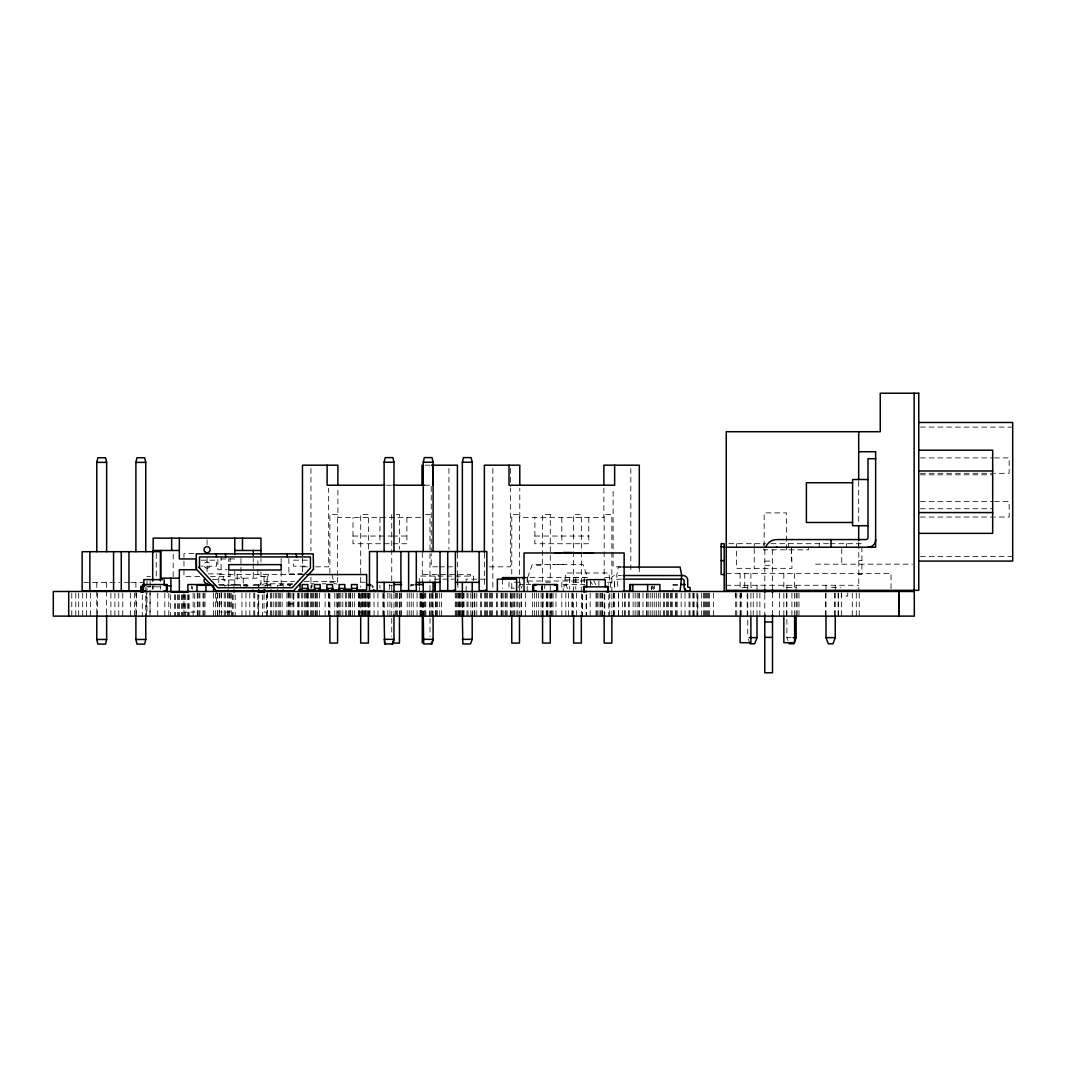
<?xml version="1.0" encoding="UTF-8"?>
<svg xmlns="http://www.w3.org/2000/svg" width="1066" height="1066" viewBox="0 0 1066 1066"><rect width="100%" height="100%" fill="white"/><g stroke="black" fill="none" stroke-linecap="round" stroke-linejoin="round"><path stroke-width="0.75" stroke-dasharray="5 3.75" d="M567.325 588.592L565.007 579.931L565.753 573.002L608.939 573.002L609.672 579.931L608.513 584.261M268.419 574.534L266.34 581.463L268.006 589.938M527.657 577.532L532.267 564.527L583.089 564.527L587.712 577.612L527.657 577.532L527.657 581.023L530.295 586.993M518.409 587.313L522.18 579.411M521.061 588.379L522.34 585.714M258.159 587.273L260.73 583.435A5.183 5.183 0 0 1 264.368 581.476L294.429 581.463M610.325 587.486L610.711 579.704A4.824 4.824 0 0 1 614.855 575.547L621.571 575.52M920.411 427.093L1012.7 427.093M920.398 457.9L992.726 457.9M994.365 457.9L1009.156 457.9L1009.156 473.304L994.365 473.304M425.067 465.189L429.918 465.189M920.398 473.304L992.726 473.304M920.398 474.836L992.686 474.836M386.545 485.217L391.502 485.217M424.508 485.217L431.117 485.217M920.398 501.633L992.726 501.633M994.365 501.633L1009.156 501.633L1009.156 517.037L994.365 517.037M920.398 508.722L992.686 508.722M396.365 514.478L399.444 514.478L399.444 549.177M425.374 514.478L429.998 514.478L429.998 582.236M920.398 517.037L992.726 517.037M420.484 517.556L337.895 517.556L337.895 488.108M352.993 536.038L391.035 536.038M392.621 536.038L406.892 536.038M534.879 536.038L588.778 536.038M728.824 543.687L765.575 543.687M770.985 543.687L828.695 543.687M830.068 543.687L861.888 543.687L861.888 574.494L858.796 574.494M193.865 553.547L183.965 553.547L183.965 576.653L200.461 576.653M920.411 556.465L1012.7 556.465M234.786 558.944L217.85 558.944L217.85 569.724L227.085 569.724M201.088 560.17L216.625 560.17L216.625 566.179L201.088 566.179M307.354 560.17L293.576 560.17L293.576 566.179L307.354 566.179M858.796 560.636L861.888 560.636M764.802 561.129L772.504 561.129M815.57 564.167L912.496 564.167M764.802 565.313L772.504 565.313M302.478 566.832L307.394 566.832M315.576 566.832L328.661 566.832L328.661 488.148M437.766 566.832L431.224 566.832L431.224 553.72M439.405 566.832L445.948 566.832M447.587 566.832L452.504 566.832M489.267 566.832L510.534 566.832L510.534 488.148M621.291 566.832L613.11 566.832L613.11 488.148M621.425 567.085L618.307 567.085L616.694 575.52L618.107 589.658M726.252 573.401L891.043 573.401L891.043 590.337M208.176 573.881L221.088 573.881L221.088 556.932M288.859 573.881L301.771 573.881M303.17 574.081L285.262 574.534M303.17 574.534L218.77 574.534L218.77 585.314M147.001 576.653L150.546 576.653M210.362 576.653L230.163 576.653L230.163 571.696M260.97 576.653L267.126 576.653L267.126 586.313M524.832 577.639L527.657 577.639M565.007 577.612L585.687 577.612M605.048 577.612L609.672 577.612M234.786 578.185L256.346 578.185A1.546 1.546 0 0 0 257.892 576.653L257.892 558.504M434.848 579.158L441.257 579.158M442.87 579.158L449.279 579.158M450.891 579.158L454.103 579.158M485.363 579.158L466.109 579.158L466.109 591.483M621.571 579.131L614.642 579.478L614.283 586.353A4.251 4.251 0 0 1 613.923 588.712M212.547 579.624L224.859 579.624L224.859 586.393M565.007 579.931L585.687 579.931M527.657 581.01L584.461 581.01M304.343 581.463L336.056 581.476A5.183 5.183 0 0 1 338.455 582.289M360.694 582.236L365.318 582.236M519.475 582.236L511.773 582.236L511.773 592.096M573.628 582.236L581.33 582.236M607.26 582.236L611.871 582.236M83.788 582.502L119.645 582.502M124.535 582.502L129.426 582.502M131.051 582.502L144.11 582.502M292.604 583.782L264.794 583.782A2.878 2.878 0 0 0 262.396 585.061M310.672 583.782L313.95 583.782M322.159 583.782L325.836 583.782M218.703 584.541L227.937 584.541M234.866 584.541L247.192 584.541L247.192 589.365M258.598 584.554L252.882 584.554L252.895 586.473M287.394 584.541L294.123 584.554M413.981 584.541L410.903 584.541L410.903 591.483M523.166 584.541L520.088 584.541L520.088 588.712M526.244 584.541L530.868 584.541M677.63 584.541L673.019 584.541L673.019 591.483M219.17 585.314L223.78 585.314L223.78 584.541M224.859 585.314L227.178 585.314M228.244 585.314L233.96 585.314M234.866 585.314L247.192 585.314M252.882 585.314L258.598 585.314M265.207 585.314L270.924 585.314M277.52 585.314L283.236 585.314M290.778 585.314L287.7 585.314L287.7 584.541M389.343 585.314L392.421 585.314M410.903 585.314L413.981 585.314M673.019 585.314L677.63 585.314M725.773 585.274L858.796 585.274M243.261 585.887L250.963 585.887M146.215 586.86L162.832 586.86M742.216 587.433L751.463 587.433M786.881 587.433L796.129 587.433M831.547 587.433L840.781 587.433M511.48 588.112L514.372 588.112M288.859 603.902L293.483 603.902L293.483 592.456M786.881 593.082L786.881 637.641L794.583 637.641M590.044 581.01L592.39 584.355M593.802 580.704L595.694 584.661M786.881 637.641L788.04 640.719M748.345 639.174L750.078 643.797M332.006 574.534L334.098 583.782L335.63 583.782A2.878 2.878 0 0 1 337.202 584.235M791.585 548.43L791.958 568.338L736.526 568.338L736.526 548.43M859.209 593.122L859.209 616.121M858.796 543.687L858.796 591.43M858.69 481.366L858.69 524.179M858.69 542.288L858.69 545.579M856.278 593.122L856.278 616.121M852.28 593.122L852.28 616.121M847.71 592.976L847.71 596.054L841.554 596.054L841.554 592.976M846.484 543.687L846.484 546.778M841.754 548.763L841.754 564.167M841.341 593.122L841.341 616.121M838.569 593.122L838.569 616.121M838.103 593.122L838.103 616.121M835.238 585.274L835.238 591.817M835.238 593.082L835.238 614.722M834.571 593.122L834.571 616.121M826.003 585.274L826.003 591.817M826.003 593.082L826.003 614.722M825.484 593.122L825.484 616.121M819.221 543.687L819.221 546.778M808.441 546.778L808.441 549.856L763.776 549.856L763.776 543.687M798.994 593.122L798.994 616.121M797.141 593.122L797.141 616.121M796.129 585.274L796.129 591.817M796.129 593.082L796.129 614.722M794.623 573.401L794.623 591.55M794.623 593.202L794.623 614.656M791.905 593.122L791.905 616.121M791.505 548.31L791.505 560.636M788.427 543.687L788.427 546.778M786.881 585.274L786.881 591.817M786.495 549.856L786.495 512.893L764.162 512.893L764.162 549.856M786.362 593.122L786.362 616.121M783.843 573.401L783.843 591.55M783.843 593.202L783.843 614.656M779.592 593.122L779.592 616.121M772.504 589.591L772.544 551.175A4.397 4.397 0 0 1 773.423 549.017M772.504 592.829L772.504 614.909M764.802 589.591L764.802 551.895A12.112 12.112 0 0 1 765.175 548.684M764.802 594.442L764.802 614.815M759.871 593.122L759.871 616.121M757.007 585.274L757.007 591.817M757.007 593.082L757.007 614.722M754.235 543.687L754.235 546.778M754.235 548.43L754.235 568.338M753.249 593.122L753.249 616.121M750.89 573.401L750.89 591.55M750.89 593.202L750.89 614.656M747.759 585.274L747.759 637.641M747.239 593.122L747.239 616.121M744.734 573.401L744.734 588.805M741.456 592.976L741.456 596.054L735.287 596.054L735.287 592.976M741.083 593.122L741.083 616.121M740.777 593.122L740.777 616.121M740.11 573.401L740.11 591.55M740.11 593.202L740.11 614.656M736.779 593.122L736.779 616.121M736.526 543.687L736.526 546.778M735.7 593.122L735.7 616.121M713.514 593.122L713.514 616.121M709.516 593.122L709.516 616.121M708.597 593.122L708.597 616.121M707.518 593.122L707.518 616.121M706.438 593.122L706.438 616.121M705.505 593.122L705.505 616.121M704.586 593.122L704.586 616.121M703.507 593.122L703.507 616.121M701.655 593.122L701.655 616.121M696.884 593.122L696.884 616.121M693.966 593.122L693.966 616.121M693.806 593.122L693.806 616.121M692.887 593.122L692.887 616.121M689.955 593.122L689.955 616.121M689.036 593.122L689.036 616.121M685.025 593.122L685.025 616.121M681.174 593.122L681.174 616.121M677.177 593.122L677.177 616.121M676.244 593.122L676.244 616.121M675.324 593.122L675.324 616.121M672.246 593.122L672.246 616.121M671.327 593.122L671.327 616.121M670.394 593.122L670.394 616.121M668.395 593.122L668.395 616.121M667.316 593.122L667.476 616.121M666.397 593.122L666.397 616.121M664.385 593.122L664.385 616.121M663.465 593.122L663.465 616.121M660.227 593.122L660.227 616.121M658.695 593.122L658.695 616.121M656.696 593.122L656.696 616.121M654.684 593.122L654.844 616.121M654.377 585.927L654.377 588.712M653.605 586.66L653.605 589.365M652.685 593.122L652.845 616.121M652.379 585.927L652.379 588.712M651.606 586.66L651.606 589.365M651.299 586.66L651.299 589.365M650.833 593.122L650.833 616.121M648.834 593.122L648.834 616.121M646.982 593.122L646.982 616.121M646.835 593.122L646.835 616.121M642.985 593.122L642.985 616.121M639.294 566.832L639.294 573.401M639.134 593.122L639.134 616.121M638.974 593.122L638.974 616.121M637.135 593.122L637.135 616.121M635.136 593.122L635.136 616.121M633.124 593.122L633.124 616.121M630.819 468.494L630.819 572.349M629.273 593.122L629.273 616.121M628.354 593.122L628.354 616.121M625.276 593.122L625.276 616.121M624.356 593.122L624.356 616.121M622.504 593.122L622.504 616.121M618.653 593.122L618.653 616.121M618.493 593.122L618.493 616.121M614.642 582.236L614.642 588.392M614.642 593.122L614.642 616.121M613.723 593.122L613.723 616.121M613.416 593.122L613.416 616.121M611.871 592.096L611.871 514.478L604.169 514.478L604.169 580.584M611.871 593.749L611.871 613.47M609.725 593.122L609.725 616.121M608.793 594.761L608.793 616.121M604.795 594.761L604.795 616.121M604.169 593.749L604.169 613.47M603.862 488.108L603.862 517.556L519.782 517.556L519.782 488.108M602.636 593.122L602.636 616.121M602.024 593.122L602.024 616.121M600.944 593.122L600.944 616.121M600.011 593.122L600.011 616.121M598.892 580.877L598.892 587.246M598.013 593.122L598.013 616.121M596.933 593.122L596.933 616.121M596.014 593.122L596.014 616.121M590.417 580.877L590.417 587.313M590.164 593.122L590.164 616.121M588.778 517.556L588.778 543.74L534.879 543.74L534.879 517.556M586.313 594.761L586.313 616.121M586.153 594.761L586.153 616.121M584.768 585.314L584.768 584.541L563.208 584.541L563.208 591.483M584.261 577.612L584.261 587.246M582.609 594.761L582.609 616.121M582.303 594.761L582.303 616.121M581.33 592.096L581.33 514.478L573.628 514.478L573.628 592.096M581.33 593.749L581.33 613.47M576.613 593.122L576.613 616.121M575.787 577.612L575.787 589.138M573.628 593.749L573.628 613.47M572.602 593.122L572.602 616.121M571.829 593.122L571.829 616.121M569.63 577.612L569.63 589.138M568.604 593.122L568.604 616.121M566.286 584.541L566.286 585.314L563.981 585.314L563.981 589.365M565.833 593.122L565.833 616.121M563.141 564.527L552.681 564.527M561.822 517.556L561.822 543.74M561.822 582.236L561.822 588.392M561.822 593.122L561.822 616.121M555.972 593.122L555.972 616.121M553.041 593.122L553.041 616.121M551.815 593.122L551.961 616.121M551.042 593.122L551.042 616.121M550.269 585.527L550.269 592.096M550.269 593.749L550.269 613.47M549.043 593.122L549.043 616.121M547.191 593.122L547.191 616.121M547.045 593.122L547.045 616.121M546.272 593.122L546.272 616.121M544.726 584.541L544.726 588.712M543.194 593.122L543.194 616.121M542.567 585.527L542.567 592.096M542.567 593.749L542.567 613.47M542.261 593.122L542.261 616.121M541.954 584.541L541.954 589.365M541.648 586.66L541.648 590.711M541.035 593.122L541.035 616.121M540.835 564.527L540.835 565.3L536.584 565.3L536.584 564.527M538.41 593.122L538.41 616.121M536.411 593.122L536.411 616.121M534.412 593.122L534.412 616.121M532.414 593.122L532.414 616.121M527.177 577.612L527.177 591.483M525.631 593.122L525.631 616.121M521.634 593.122L521.634 616.121M521.008 593.122L521.008 616.121M519.475 592.096L519.475 514.478L511.773 514.478L511.773 578.931M519.475 593.749L519.475 613.47M517.929 593.122L517.929 616.121M516.85 593.122L516.85 616.121M514.851 593.122L514.851 616.121M513.932 593.122L513.932 616.121M512.853 593.122L512.853 616.121M511.773 593.749L511.773 613.47M510.854 593.122L510.854 616.121M510.534 468.467L510.534 486.509M510.228 593.122L510.228 616.121M509.002 582.236L509.002 588.392M507.15 593.122L507.15 616.121M506.07 593.122L506.07 616.121M505.151 593.122L505.151 616.121M503.152 593.122L503.152 616.121M502.526 579.158L502.526 588.392M502.073 593.122L502.073 616.121M501.3 593.122L501.3 616.121M501.14 593.122L501.14 616.121M497.302 593.122L497.302 616.121M496.37 593.122L496.37 616.121M492.825 468.494L492.825 588.392M492.372 593.122L492.372 616.121M491.439 593.122L491.439 616.121M490.52 593.122L490.52 616.121M489.441 593.122L489.441 616.121M487.442 593.122L487.442 616.121M486.509 593.122L486.509 616.121M485.59 593.122L485.443 616.121M484.67 593.122L484.67 616.121M484.364 553.254L484.364 588.192M481.592 593.122L481.592 616.121M480.659 593.122L480.659 616.121M476.808 593.122L476.808 616.121M474.81 593.122L474.81 616.121M474.663 593.122L474.663 616.121M473.584 580.704L473.584 576.08L419.364 576.08L419.364 580.704M472.811 593.122L472.811 616.121M472.211 593.749L472.211 614.909M470.812 593.122L470.812 616.121M470.492 576.08L470.492 574.534L422.456 574.534L422.456 576.08M468.041 593.122L468.041 616.121M466.961 593.122L466.961 616.121M464.03 593.122L464.03 616.121M463.11 593.122L463.11 616.121M462.95 593.122L462.95 616.121M462.351 593.749L462.351 614.909M462.178 593.122L462.178 616.121M461.098 593.122L461.098 616.121M460.179 593.122L460.179 616.121M459.259 593.122L459.259 616.121M459.1 593.122L459.1 616.121M458.18 593.122L458.18 616.121M457.874 576.08L457.874 580.704M457.874 582.236L457.874 588.392M457.407 553.254L457.407 588.192M457.101 593.122L457.101 616.121M456.181 593.122L456.181 616.121M455.249 593.122L455.249 616.121M448.933 468.494L448.933 549.27M441.551 593.122L441.551 616.121M439.698 593.122L439.698 616.121M438.153 574.534L438.153 576.08M437.54 593.122L437.54 616.121M436.62 593.122L436.62 616.121M435.688 593.122L435.688 616.121M435.541 593.122L435.541 616.121M435.075 576.08L435.075 580.704M433.089 593.749L433.089 614.909M432.609 593.122L432.609 616.121M431.53 593.122L431.53 616.121M431.224 486.509L431.224 552.081M429.998 585.527L429.998 592.096M429.998 593.749L429.998 616.761M429.998 618.413L429.998 636.495M429.838 593.122L429.838 616.121M425.84 593.122L425.84 616.121M424.908 593.122L424.908 616.121M423.988 593.122L423.988 616.121M423.242 593.749L423.242 614.909M422.296 552.494L422.296 582.236M422.296 593.749L422.296 613.47M421.989 593.122L421.989 616.121M421.07 593.122L421.07 616.121M420.91 593.122L420.91 616.121M420.75 593.122L420.75 616.121M419.991 593.122L419.991 616.121M419.364 586.86L419.364 591.483M417.059 593.122L417.059 616.121M413.208 593.122L413.208 616.121M411.21 593.122L411.21 616.121M409.211 593.122L409.211 616.121M407.199 593.122L407.199 616.121M406.892 517.556L406.892 543.74L352.993 543.74L352.993 517.556M401.509 593.122L401.509 616.121M400.736 593.122L400.736 616.121M399.497 593.122L399.497 616.121M399.444 593.749L399.444 613.47M397.498 593.122L397.498 616.121M396.419 593.122L396.419 616.121M395.499 593.122L395.499 616.121M393.98 593.749L393.98 614.909M391.742 514.478L391.742 582.236M391.742 585.527L391.742 592.096M391.742 593.749L391.742 616.761M391.742 618.413L391.742 636.495M389.956 593.122L389.956 616.121M389.343 584.541L389.343 591.483M387.797 593.122L387.797 616.121M384.12 593.749L384.12 614.909M383.8 593.122L383.8 616.121M382.867 593.122L382.867 616.121M379.949 517.556L379.949 543.74M379.949 585.314L379.949 588.392M377.937 593.122L377.937 616.121M373.939 593.122L374.086 616.121M370.089 593.122L369.929 616.121M369.169 593.122L369.169 616.121M368.396 549.177L368.396 514.478L360.694 514.478L360.694 575.627M368.396 593.749L368.396 613.47M368.236 593.122L368.236 616.121M367.317 593.122L367.317 616.121M366.238 593.122L366.238 616.121M365.318 593.122L365.318 616.121M365.158 593.122L365.158 616.121M364.239 593.122L364.239 616.121M363.306 593.122L363.306 616.121M362.387 593.122L362.387 616.121M362.24 593.122L362.24 616.121M361.307 593.122L361.307 616.121M360.694 577.279L360.694 587.166M360.694 593.749L360.694 613.47M359.309 593.122L359.309 616.121M359.149 593.122L359.149 616.121M358.389 593.122L358.389 616.121M354.538 593.122L354.378 616.121M352.526 593.122L352.526 616.121M350.687 593.122L350.687 616.121M350.527 593.122L350.527 616.121M349.608 593.122L349.608 616.121M348.529 593.122L348.529 616.121M346.677 593.122L346.677 616.121M345.597 593.122L345.597 616.121M342.826 593.122L342.826 616.121M340.827 593.122L340.827 616.121M339.135 593.122L339.135 616.121M338.828 593.122L338.828 616.121M337.589 575.627L337.589 514.478L329.887 514.478L329.887 575.627M337.589 577.279L337.589 582.236L329.887 582.236L329.887 577.279M337.589 593.749L337.589 613.47M336.829 593.122L336.829 616.121M334.817 593.122L334.817 616.121M329.887 593.749L329.887 613.47M329.127 593.122L329.127 616.121M328.355 593.122L328.355 616.121M325.117 593.122L325.117 616.121M319.414 593.122L319.414 616.121M317.415 593.122L317.415 616.121M316.336 593.122L316.336 616.121M315.416 593.122L315.416 616.121M315.11 593.122L315.11 616.121M313.417 593.122L313.417 616.121M312.338 593.122L312.338 616.121M312.032 584.541L312.032 587.313M311.565 593.122L311.565 616.121M311.259 585.314L311.259 588.006M310.952 468.494L310.952 550.922M310.952 577.292L310.952 588.392M310.486 593.122L310.486 616.121M308.634 593.122L308.634 616.121M307.568 593.122L307.568 616.121M307.408 593.122L307.408 616.121M306.488 593.122L306.488 616.121M305.715 593.122L305.715 616.121M304.636 593.122L304.636 616.121M302.784 593.122L302.784 616.121M302.478 558.251L302.478 573.401M301.705 593.122L301.705 616.121M298.933 593.122L298.933 616.121M298.786 593.122L298.786 616.121M297.707 593.122L297.707 616.121M293.856 593.122L293.856 616.121M292.937 593.122L292.937 616.121M290.925 593.122L290.925 616.121M290.472 584.541L290.472 585.314M289.845 584.554L289.845 586.473M289.845 593.122L289.845 616.121M288.859 558.477L288.873 574.534M288.859 592.456L288.926 616.121M288.153 593.122L288.153 616.121M286.927 593.122L286.927 616.121M283.223 586.473L283.223 584.554L277.52 584.554L277.546 586.473M282.157 593.122L282.157 616.121M281.158 558.477L281.158 564.634M281.158 571.243L281.158 586.087M280.305 593.122L280.305 616.121M279.225 593.122L279.225 616.121M278.146 593.122L278.146 616.121M276.294 593.122L276.294 616.121M275.215 593.122L275.215 616.121M273.216 593.122L273.216 616.121M271.377 593.122L271.377 616.121M270.897 586.473L270.924 584.554L265.207 584.554L265.221 586.473M270.444 593.122L270.444 616.121M267.366 593.122L267.366 616.121M267.126 592.749L267.126 612.071L264.048 612.071L264.048 593.589M266.447 594.761L266.447 616.121M264.048 576.653L264.048 586.313M262.596 594.761L262.596 616.121M260.97 558.651L260.97 562.208M260.97 571.736L260.97 585.887M258.585 584.554L258.585 586.473M257.812 594.761L257.812 616.121M254.734 593.122L254.734 616.121M253.815 593.122L253.815 616.121M253.268 558.624L253.268 561.889M253.268 563.514L253.268 578.185M249.804 593.122L249.804 616.121M246.273 584.554L246.273 586.473M245.966 593.122L245.966 616.121M243.261 578.185L243.261 586.46M241.955 593.122L241.955 616.121M240.943 558.504L240.943 576.653A1.546 1.546 0 0 0 242.488 578.185M240.57 584.554L240.57 586.473M237.225 574.534L237.225 579.971L223.22 579.971L223.22 574.534M235.186 594.761L235.186 616.121M234.786 571.136L234.786 586.46M233.947 586.473L233.947 584.554L228.244 584.554L228.257 586.473M233.174 594.761L233.174 616.121M232.255 594.761L232.255 616.121M231.175 593.122L231.335 616.121M230.163 558.504L230.163 561.795M230.163 593.589L230.163 612.071L219.383 612.071L219.383 593.589M229.323 593.122L229.323 616.121M228.79 558.477L228.79 561.555M228.79 571.243L228.79 586.087M228.244 593.122L228.244 616.121M227.325 593.122L227.325 616.121M225.326 593.122L225.326 616.121M224.246 593.122L224.246 616.121M221.475 593.122L221.475 616.121M221.088 592.456L221.088 603.902L216.478 603.902L216.478 592.456M219.623 593.122L219.623 616.121M217.77 593.122L217.77 616.121M217.464 593.122L217.464 616.121M215.625 593.122L215.625 616.121M213.466 593.122L213.466 616.121M207.071 539.782L207.071 544.686M207.071 557.745L207.071 572.442M204.992 593.122L204.992 616.121M203.912 593.122L203.912 616.121M202.993 593.122L202.993 616.121M199.915 593.122L199.915 616.121M198.982 593.122L198.982 616.121M197.756 593.122L197.756 616.121M197.29 593.122L197.29 616.121M194.745 593.589L194.745 612.071L183.965 612.071L183.965 593.589M193.133 593.122L193.133 616.121M192.36 586.66L192.36 589.365M191.6 585.927L191.6 588.712M189.135 594.761L189.135 616.121M188.362 594.761L188.362 616.121M187.283 594.761L187.283 616.121M185.431 594.761L185.431 616.121M184.365 594.761L184.365 616.121M183.285 594.761L183.285 616.121M182.353 594.761L182.353 616.121M181.433 594.761L181.433 616.121M179.434 594.761L179.434 616.121M178.355 594.761L178.355 616.121M177.422 594.761L177.422 616.121M175.424 594.761L175.424 616.121M174.651 594.761L174.651 616.121M173.185 576.653L173.185 553.547A1.546 1.546 0 0 0 173.065 552.961M170.653 594.761L170.653 616.121M168.801 593.122L168.801 616.121M164.804 593.122L164.804 616.121M160.393 585.834L160.393 589.152M157.715 593.122L157.715 616.121M156.249 553.547L156.249 576.653A1.546 1.546 0 0 0 156.302 577.052M154.17 586.087L154.17 586.86M153.171 585.887L153.171 588.965M152.691 585.927L152.691 589.192M152.331 586.087L152.331 586.86M150.079 581.263L150.079 612.071L147.001 612.071L147.001 581.263M149.866 586.087L149.866 586.86M150.013 593.122L150.013 616.121M148.014 586.087L148.014 586.86M146.322 593.122L146.322 616.121M145.762 587.379L145.762 615.055M142.311 594.761L142.311 616.121M136.461 593.122L136.461 616.121M135.902 582.502L135.902 615.055M134.463 593.122L134.463 616.121M130.452 593.122L130.452 616.121M122.75 593.122L122.75 616.121M118.752 593.122L118.752 616.121M114.901 593.122L114.901 616.121M110.904 593.122L110.904 616.121M106.64 582.502L106.64 615.055M97.339 593.122L97.339 616.121M96.779 582.502L96.779 615.055M90.57 593.122L90.57 616.121M86.559 593.122L86.559 616.121M82.708 593.122L82.708 616.121M78.711 593.122L78.711 616.121M75.779 593.122L75.779 616.121M71.782 593.122L71.782 616.121M371.874 586.22A3.078 3.078 0 0 1 372.674 587.606M371.621 585.061A3.851 3.851 0 0 1 373.42 587.406M550.269 514.478L542.567 514.478L542.567 582.236L550.269 582.236L550.269 514.478M697.804 616.121L697.804 593.122L697.657 616.121M258.745 616.121L258.745 594.761L258.585 616.121M205.525 567.765A3.078 3.078 0 0 0 210.149 565.1A3.078 3.078 0 0 0 205.525 562.435A3.078 3.078 0 0 0 205.525 567.765"/><path stroke-width="1.5" d="M96.779 551.695L96.779 462.377L97.859 457.754L105.561 457.754L106.64 462.377L106.64 551.695M135.902 551.695L135.902 462.377L136.981 457.754L144.683 457.754L145.762 462.377L145.762 551.695M106.64 615.055L106.64 639.48L105.561 644.104L97.859 644.104L96.779 639.48L96.779 615.055M145.762 615.055L145.762 639.48L144.683 644.104L136.981 644.104L135.902 639.48L135.902 615.055M384.12 551.548L384.12 462.218L385.199 457.607L392.901 457.607L393.98 462.218L393.98 551.548M423.242 551.548L423.242 462.218L424.321 457.607L432.023 457.607L433.089 462.218L433.089 551.548M462.351 551.548L462.351 462.218L463.43 457.607L471.132 457.607L472.211 462.218L472.211 551.548M332.006 591.483L332.845 588.392M392.288 643.944L393.98 639.334L393.98 614.909M431.397 643.944L433.089 639.334L433.089 614.909M472.211 614.909L472.211 639.334L470.519 643.944L462.817 643.944L462.351 614.909M757.007 616.188L757.007 637.641L754.701 643.797L750.078 643.797M796.129 616.188L796.129 637.641L793.81 643.797L789.186 643.797M835.238 616.188L835.238 637.641L832.932 643.797L828.309 643.797L826.003 637.641L826.003 616.188M777.314 547.271L776.408 547.311A4.397 4.397 0 0 0 775.821 547.418M918.759 422.482L1012.7 422.482L1012.7 561.076L918.759 561.076M918.759 450.198L992.686 450.198L992.686 533.36L918.759 533.36M858.69 451.731L875.639 451.731L875.639 547.218L726.252 547.218M875.692 458.713L867.99 458.713L867.99 537.371A2.199 2.199 0 0 1 865.779 539.569L777.127 539.569A12.112 12.112 0 0 0 765.681 547.138M384.12 462.218L393.98 462.218M423.242 462.218L433.089 462.218M462.351 462.218L472.211 462.218M96.779 462.377L106.64 462.377M135.902 462.377L145.762 462.377M431.503 465.189L457.407 465.189L457.407 552.081M918.759 470.985L992.686 470.985M867.99 479.513L852.587 479.513L852.587 525.711L867.99 525.711M852.587 482.738L806.389 482.738L806.389 522.473L852.587 522.473M384.893 485.217L327.115 485.217L327.115 465.189M393.154 485.217L424.508 485.217M918.759 512.573L992.686 512.573M721.122 546.778L724.2 546.778M153.171 550.469L179.341 550.469M234.786 550.469L260.97 550.469M563.368 552.508L571.789 552.508M721.122 560.636L724.2 560.636M622.824 567.085L680.095 567.085L681.707 575.52L680.095 591.164L658.961 591.164M306.821 574.534L366.624 574.534L366.624 589.938L356.657 589.938M724.2 574.494L721.122 574.494L721.122 543.687L724.2 543.687L724.2 591.43M623.197 575.52L683.546 575.547A4.824 4.824 0 0 1 687.69 579.704L687.73 587.1L690.115 587.553L690.115 591.164L688.33 591.164A4.251 4.251 0 0 1 684.119 586.353L684.106 580.17L683.066 579.131L623.197 579.131M525.525 577.612L502.526 577.612L502.526 579.158M179.341 578.185L160.859 578.185L160.859 550.469M162.338 579.624L143.857 579.624L143.857 585.034M377.191 582.342L400.909 582.342M416.313 582.342L440.031 582.342M455.422 582.342L479.14 582.342M366.624 584.554L369.702 584.554A3.851 3.851 0 0 1 370.688 584.688M393.954 584.541L401.655 584.541M415.513 584.541L423.215 584.541M680.721 584.541L685.331 584.541M212.494 585.314L196.983 585.314L196.983 591.483M366.624 585.314L369.702 585.314A3.078 3.078 0 0 1 370.488 585.421M166.256 585.887L170.88 585.887M143.857 586.393L140.779 586.393L140.779 591.936L143.857 591.936M586.766 586.393L583.688 586.393L583.688 591.936L586.766 591.483M605.248 586.393L608.34 586.393L608.34 591.936L605.248 591.483M143.857 586.86L141.232 586.86L141.232 591.483M302.171 588.405L307.861 588.405M314.483 588.405L320.186 588.405M326.809 588.405L332.512 588.405M339.121 588.405L344.824 588.405M351.447 588.405L357.15 588.405M298.507 589.938L301.838 589.938M306.821 589.938L315.123 589.938M318.441 589.938L328.408 589.938M331.739 589.938L340.041 589.938M343.359 589.938L351.673 589.938M141.618 590.817L82.149 590.817L82.149 551.695L160.393 551.695L160.393 580.877M302.171 590.711L307.861 590.711M314.483 590.711L320.186 590.711M326.809 590.711L332.512 590.711M339.121 590.711L344.824 590.711M351.447 590.711L357.15 590.711M623.184 591.164L631.312 591.164M188.282 592.043L170.88 592.043L170.88 578.185M258.105 592.043L264.048 592.043M764.802 621.958L772.504 621.958M764.802 637.361L772.504 637.361M749.305 637.641L757.007 637.641M793.037 637.641L796.129 637.641M826.003 637.641L835.238 637.641M384.12 639.334L393.98 639.334L392.901 643.944L384.586 643.944L384.12 614.909M423.242 639.334L433.089 639.334L432.023 643.944L423.695 643.944L423.242 614.909M462.351 639.334L472.211 639.334M96.779 639.48L106.64 639.48M135.902 639.48L145.762 639.48M393.287 643.065L399.444 643.065L399.444 615.122M198.716 567.165L217.824 587.739L292.137 587.739L310.419 568.045L310.419 556.932L199.529 556.932L199.529 568.045M384.48 640.866L385.199 643.944M296.295 553.854L296.561 556.932M287.06 553.854L287.314 556.932M225.446 553.854L225.712 556.932M216.211 553.854L216.478 556.932M914.135 393.221L914.135 590.337M858.69 431.717L858.69 479.727M858.69 525.818L858.69 540.635M831.027 539.569L831.027 547.271M794.623 616.308L794.623 642.705L783.843 642.705L783.843 616.308M772.504 589.591L772.504 592.829M772.504 614.909L772.504 672.779L764.802 672.779L764.802 614.815M764.802 589.591L764.802 592.829M750.89 616.308L750.89 642.705L740.11 642.705L740.11 616.308M685.331 588.712L685.331 591.483M659.921 591.483L659.921 584.541L629.74 584.541L629.74 591.483M647.608 584.541L647.608 591.483M639.294 568.218L639.294 465.189L603.862 465.189L603.862 484.83M632.818 584.541L632.818 591.483M630.512 585.314L630.512 590.711M624.13 591.483L624.13 552.974L524.032 552.974L524.032 591.483M614.642 465.189L614.642 485.217L509.002 485.217L509.002 465.189M611.871 615.122L611.871 643.065L604.169 643.065L604.169 615.122M607.873 591.483L607.873 586.86L584.155 586.86L584.155 591.483M605.248 586.86L605.248 579.624L586.766 579.624L586.766 586.86M593.535 552.974L583.968 552.974M581.423 552.974L573.655 552.974M581.33 615.122L581.33 643.065L573.628 643.065L573.628 615.122M561.156 552.974L554.733 552.974M557.518 591.483L557.518 584.541L532.867 584.541L532.867 591.483M554.427 584.541L554.427 585.314L556.745 585.314L556.745 590.711L554.427 590.711L554.427 591.483M550.269 615.122L550.269 643.065L542.567 643.065L542.567 615.122M535.945 584.541L535.945 585.314L533.64 585.314L533.64 590.711L535.945 590.711L535.945 591.483M519.782 484.83L519.782 465.189L484.364 465.189L484.364 552.081M519.475 615.122L519.475 643.065L511.773 643.065L511.773 615.122M516.624 591.483L516.624 579.158L497.369 579.158L497.369 591.483M485.363 589.938L485.363 591.483M479.14 551.548L479.14 590.657L486.842 590.657L486.842 551.548L369.489 551.548L369.489 590.657L382.014 590.711L382.014 591.483M472.211 582.342L472.211 592.11M462.351 582.342L462.351 592.11M455.422 551.548L455.422 590.657L440.031 590.657L440.031 551.548M454.103 589.938L454.103 591.483M447.72 551.548L447.72 590.657M435.075 582.236L435.075 591.483M434.848 582.236L434.848 591.483M433.089 582.342L433.089 592.11M432.769 465.189L432.769 485.217M423.242 582.342L423.242 592.11M422.296 615.122L422.296 643.065M421.989 465.189L421.989 484.83M419.364 582.236L419.364 585.314M416.313 551.548L416.313 590.657L400.909 590.657L400.909 551.548M410.903 590.711L410.903 591.483M408.611 551.548L408.611 590.657M401.655 590.711L401.655 591.483M393.98 582.342L393.98 592.11M384.12 582.342L384.12 592.11M377.191 551.548L377.191 590.657M368.396 615.122L368.396 643.065L360.694 643.065L360.694 615.122M357.15 591.483L357.15 584.554L351.447 584.554L351.46 591.483M349.501 591.483L349.501 589.165L344.944 589.138A4.371 4.371 0 0 1 344.371 588.965M344.838 591.483L344.824 584.554L339.121 584.554L339.148 591.483M337.895 484.83L337.895 465.189L302.478 465.189L302.478 555.359M337.589 615.122L337.589 643.065L329.887 643.065L329.887 615.122M332.525 591.483L332.512 584.554L326.809 584.554L326.809 591.483M320.186 591.483L320.186 584.554L314.483 584.554L314.483 591.483M307.861 591.483L307.861 584.554L302.171 584.554L302.171 591.483L302.184 588.992M300.012 584.541L300.012 591.483M287.7 590.711L287.7 591.483M283.223 589.938L283.223 591.483M277.52 589.938L277.546 591.483M270.924 589.938L270.924 591.483M265.207 589.938L265.207 591.483M264.048 589.525L264.048 592.749M260.97 555.373L260.97 538.143L153.171 538.143L153.171 552.588M258.598 589.938L258.598 591.483M253.268 550.469L253.268 555.359M252.895 589.938L252.882 591.483M247.192 590.711L247.192 591.483M242.488 538.143L242.488 550.469M234.786 538.143L234.786 554.533M234.866 590.711L234.866 591.483M234.014 592.043L233.947 589.938M228.244 589.938L228.244 591.483M224.859 590.711L224.859 591.483M223.78 590.711L223.78 591.483M213.613 585.314L213.613 591.483M211.468 585.314L211.468 584.541L187.896 584.541L187.896 591.483M205.925 585.314L205.925 591.483M200.221 584.541L200.221 585.314M179.341 538.143L179.341 558.944L196.291 558.944L196.291 569.724L179.341 569.724L179.341 591.43M171.653 538.143L171.653 550.469M167.269 591.936L167.269 584.541L142.617 584.541L142.617 591.483M164.177 579.624L164.177 585.314L166.496 585.314L166.496 590.711L164.177 590.711L164.177 591.483M152.691 551.695L152.691 581.037M145.709 584.541L145.709 585.314L143.39 585.314L143.39 590.711L145.709 590.711L145.709 591.483M128.973 551.695L128.973 590.817M121.271 551.695L121.271 590.817M113.569 551.695L113.569 590.817M89.85 551.695L89.85 590.817M68.704 591.483L68.704 616.121M875.692 539.569A7.569 7.569 0 0 1 867.99 547.271M375.858 591.483A3.078 3.078 0 0 1 373.193 589.938M375.858 590.711A2.305 2.305 0 0 1 374.219 590.031M523.033 578.332A3.118 3.118 0 0 1 524.832 577.639M258.838 589.951A6.676 6.676 0 0 1 258.478 590.244M344.878 591.483A6.676 6.676 0 0 1 343.985 591.27M207.071 583.582A3.078 3.078 0 0 1 204.885 578.318M313.497 569.257L293.483 590.817L216.478 590.817L196.45 569.257L196.197 553.854L313.231 553.854L313.497 569.257M918.759 393.221L880.25 393.221L880.25 431.717L726.252 431.717L726.252 590.337L918.759 590.337L918.759 393.221M281.158 564.634L228.79 564.634L228.79 570.03L281.158 570.03L281.158 564.634M914.335 591.483L53.3 591.483L53.3 616.121L914.335 616.121L914.268 591.483M898.944 616.121L898.944 591.483L898.865 616.121M205.525 552.361A3.078 3.078 0 0 0 210.149 549.696A3.078 3.078 0 0 0 205.525 547.031A3.078 3.078 0 0 0 205.525 552.361"/></g></svg>
